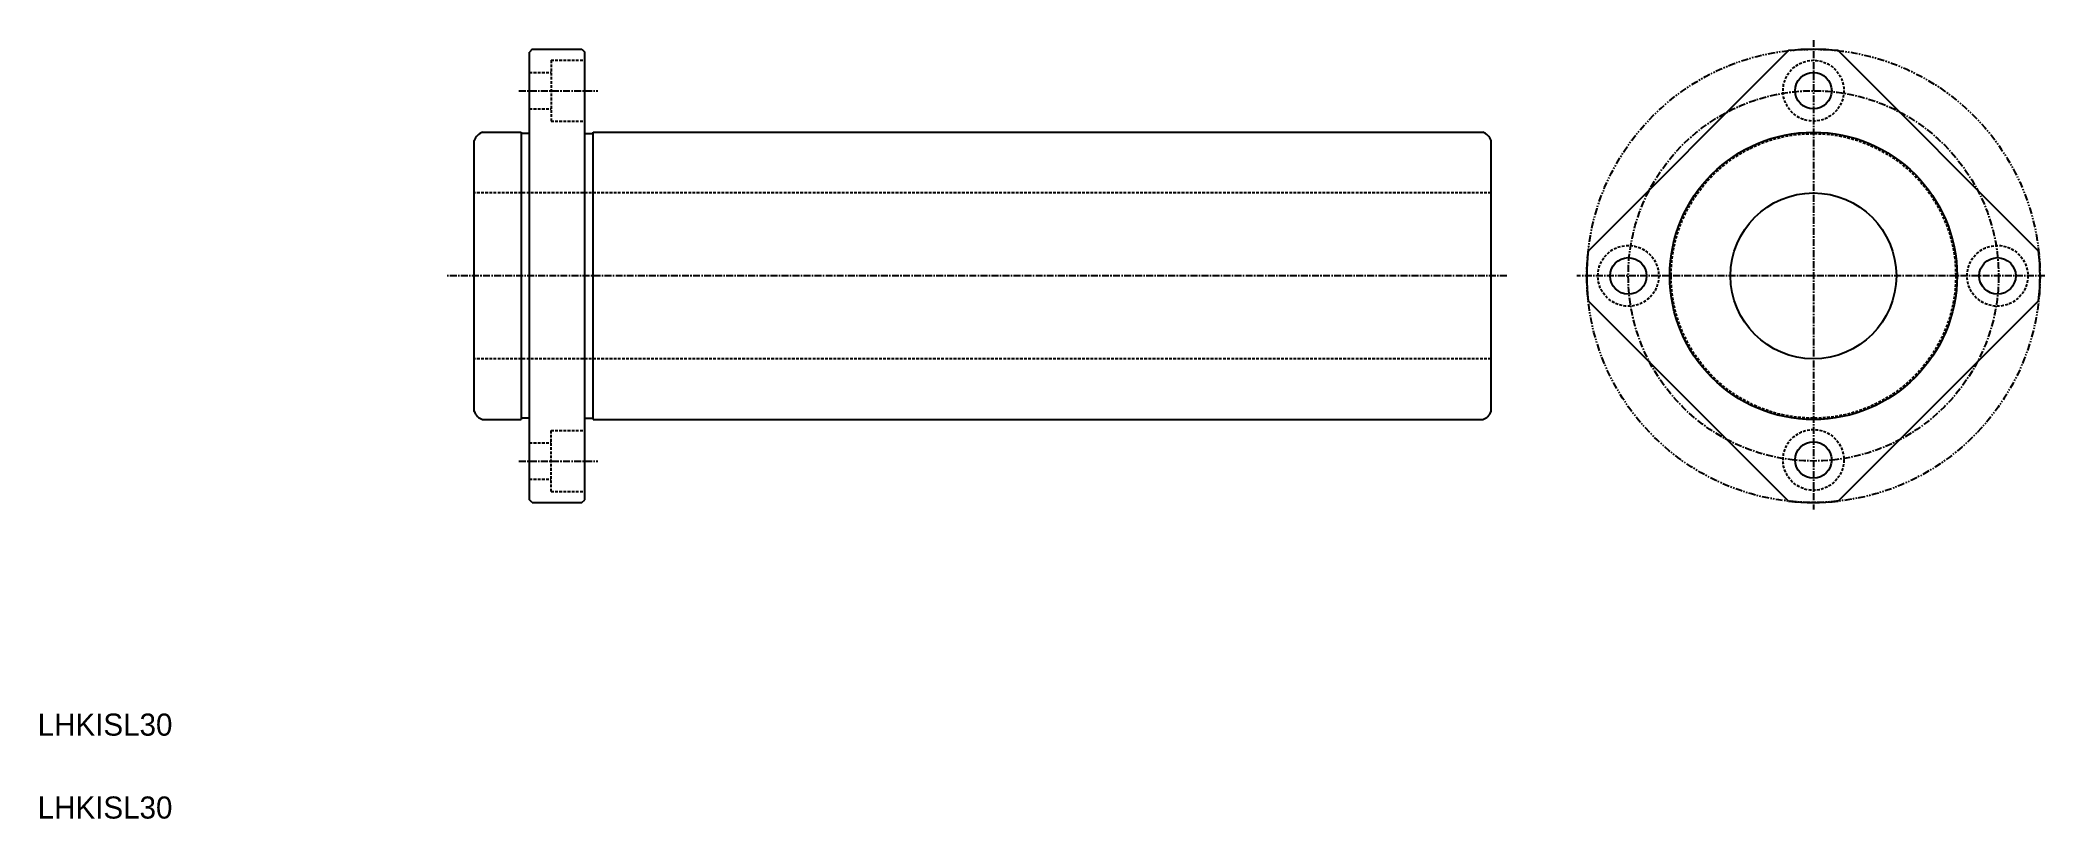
# Model space of a CAD drawing. Extents: x 10 to 373, y 10 to 151.
import ezdxf

# ---------------------------------------------------------------- set-up
doc = ezdxf.new("R2010")
doc.units = 0
for name, pattern in [('CENTER', [2, 1.25, -0.25, 0.25, -0.25]), ('DASHED', [0.75, 0.5, -0.25]), ('PHANTOM', [2.5, 1.25, -0.25, 0.25, -0.25, 0.25, -0.25])]:
    doc.linetypes.add(name, pattern=pattern)
doc.layers.get('0').update_dxf_attribs({"linetype": 'CONTINUOUS'})
doc.layers.add('CENTER', color=1, linetype='CENTER')

msp = doc.modelspace()

# ---------------------------------------------------------------- linework, layer by layer
at = {"color": 7, "linetype": 'CONTINUOUS'}
for p, q in [((99.49, 149.19), (98.99, 148.69)), ((99.49, 149.19), (108.49, 149.19)), ((108.49, 149.19), (108.99, 148.69)), ((326.81, 148.94), (290.56, 112.69)), ((372.07, 112.69), (335.82, 148.94)), ((98.99, 67.69), (98.99, 148.69)), ((108.99, 67.69), (108.99, 148.69)), ((88.99, 83.68), (88.99, 132.69)), ((90.49, 134.19), (97.49, 134.19)), ((97.49, 134.19), (97.49, 82.19)), ((98.99, 133.94), (97.49, 133.94)), ((108.99, 133.94), (110.49, 133.94)), ((110.49, 134.19), (271.5, 134.19)), ((110.49, 82.19), (110.49, 134.19)), ((272.99, 83.68), (272.99, 132.69)), ((326.81, 67.44), (290.56, 103.68)), ((372.07, 103.68), (335.82, 67.44)), ((90.49, 82.19), (97.49, 82.19)), ((98.99, 82.44), (97.49, 82.44)), ((108.99, 82.44), (110.49, 82.44)), ((110.49, 82.19), (271.5, 82.19)), ((99.49, 67.19), (98.99, 67.69)), ((99.49, 67.19), (108.49, 67.19)), ((108.49, 67.19), (108.99, 67.69))]:
    msp.add_line(p, q, dxfattribs=at)
at = {"color": 3, "linetype": 'DASHED'}
for p, q in [((102.89, 147.19), (102.89, 136.19)), ((102.89, 147.19), (108.99, 147.19)), ((98.99, 144.99), (102.89, 144.99)), ((98.99, 138.39), (102.89, 138.39)), ((102.89, 136.19), (108.99, 136.19)), ((272.99, 123.19), (88.99, 123.19)), ((272.99, 93.19), (88.99, 93.19)), ((102.89, 69.19), (102.89, 80.19)), ((102.89, 80.19), (108.99, 80.19)), ((98.99, 77.99), (102.89, 77.99)), ((98.99, 71.39), (102.89, 71.39)), ((102.89, 69.19), (108.99, 69.19))]:
    msp.add_line(p, q, dxfattribs=at)
at = {"color": 3, "linetype": 'PHANTOM'}
msp.add_circle((331.32, 108.19), 41, dxfattribs=at)
at = {"color": 3, "linetype": 'DASHED'}
for centre, radius in [((331.32, 141.69), 5.5), ((331.32, 108.19), 25.75), ((297.82, 108.19), 5.5), ((364.62, 108.19), 5.5), ((331.32, 74.89), 5.5)]:
    msp.add_circle(centre, radius, dxfattribs=at)
at = {"color": 7, "linetype": 'CONTINUOUS'}
for centre, radius in [((331.32, 141.69), 3.3), ((331.32, 108.19), 26), ((331.32, 108.19), 15), ((297.82, 108.19), 3.3), ((364.62, 108.19), 3.3), ((331.32, 74.89), 3.3)]:
    msp.add_circle(centre, radius, dxfattribs=at)
for centre, radius, start, end in [((331.32, 108.19), 41, 83.6947, 96.3053), ((91.34, 131.84), 2.5, 109.9484, 160.0516), ((270.64, 131.84), 2.5, 19.9484, 70.0516), ((331.32, 108.19), 41, 173.6947, 186.3053), ((331.32, 108.19), 41, 353.6947, 6.3053), ((91.34, 84.54), 2.5, 199.9484, 250.0516), ((270.64, 84.54), 2.5, 289.9484, 340.0516), ((331.32, 108.19), 41, 263.6947, 276.3053)]:
    msp.add_arc(centre, radius, start, end, dxfattribs=at)
at = {"layer": 'CENTER', "color": 1, "linetype": 'CENTER'}
for p, q in [((331.32, 150.85), (331.32, 65.95)), ((97.07, 141.69), (111.34, 141.69)), ((275.84, 108.19), (84.09, 108.19)), ((373.2, 108.19), (288.52, 108.19)), ((97.07, 74.69), (111.34, 74.69))]:
    msp.add_line(p, q, dxfattribs=at)
msp.add_circle((331.32, 108.19), 33.5, dxfattribs=at)

# ---------------------------------------------------------------- texts
at = {"color": 7, "linetype": 'CONTINUOUS'}
for p in [(10, 25), (10, 10)]:
    msp.add_text('LHKISL30', height=4, dxfattribs=at).set_placement(p)

doc.saveas('drawing.dxf')
